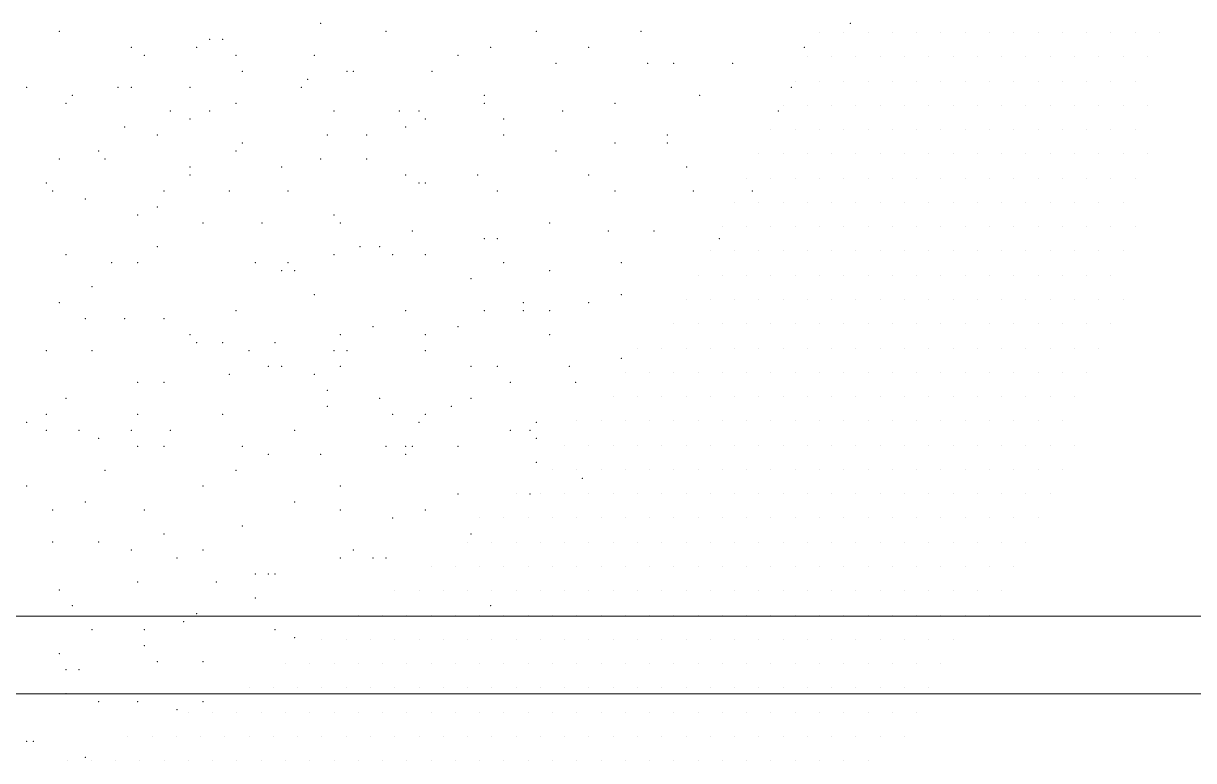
# Model space of a CAD drawing. Header units: metres. Extents: x 599 to 707, y 227 to 318.
# Drawn here: x 672.609 to 674.115, y 276.723 to 277.672 of the extents above; entities that cross this region are included whole.
import ezdxf

# ---------------------------------------------------------------- set-up
doc = ezdxf.new("R2010")
doc.units = ezdxf.units.M
doc.layers.add('banqueta', color=252, linetype='Continuous', lineweight=9)
doc.layers.add('vegetacion', color=74, linetype='Continuous', lineweight=0)

msp = doc.modelspace()

# ---------------------------------------------------------------- linework, layer by layer
at = {"layer": 'banqueta'}
for p, q in [((667.5606, 276.9088), (677.2256, 276.9088)), ((667.4867, 276.8088), (677.2256, 276.8088))]:
    msp.add_line(p, q, dxfattribs=at)
at = {"layer": 'vegetacion', "color": 0}
for p, q in [((673.6335, 277.6602), (673.6335, 277.6602)), ((673.6648, 277.6602), (673.6648, 277.6602)), ((673.696, 277.6602), (673.696, 277.6602)), ((673.7273, 277.6602), (673.7273, 277.6602)), ((673.7585, 277.6602), (673.7585, 277.6602)), ((673.7898, 277.6602), (673.7898, 277.6602)), ((673.821, 277.6602), (673.821, 277.6602)), ((673.8523, 277.6602), (673.8523, 277.6602)), ((673.8835, 277.6602), (673.8835, 277.6602)), ((673.9148, 277.6602), (673.9148, 277.6602)), ((673.946, 277.6602), (673.946, 277.6602)), ((673.9773, 277.6602), (673.9773, 277.6602)), ((674.0085, 277.6602), (674.0085, 277.6602)), ((674.0398, 277.6602), (674.0398, 277.6602)), ((674.071, 277.6602), (674.071, 277.6602)), ((673.6179, 277.629), (673.6179, 277.629)), ((673.6492, 277.629), (673.6492, 277.629)), ((673.6804, 277.629), (673.6804, 277.629)), ((673.7117, 277.629), (673.7117, 277.629)), ((673.7429, 277.629), (673.7429, 277.629)), ((673.7742, 277.629), (673.7742, 277.629)), ((673.8054, 277.629), (673.8054, 277.629)), ((673.8367, 277.629), (673.8367, 277.629)), ((673.8679, 277.629), (673.8679, 277.629)), ((673.8992, 277.629), (673.8992, 277.629)), ((673.9304, 277.629), (673.9304, 277.629)), ((673.9617, 277.629), (673.9617, 277.629)), ((673.9929, 277.629), (673.9929, 277.629)), ((674.0242, 277.629), (674.0242, 277.629)), ((674.0554, 277.629), (674.0554, 277.629)), ((673.6023, 277.5977), (673.6023, 277.5977)), ((673.6335, 277.5977), (673.6335, 277.5977)), ((673.6648, 277.5977), (673.6648, 277.5977)), ((673.696, 277.5977), (673.696, 277.5977)), ((673.7273, 277.5977), (673.7273, 277.5977)), ((673.7585, 277.5977), (673.7585, 277.5977)), ((673.7898, 277.5977), (673.7898, 277.5977)), ((673.821, 277.5977), (673.821, 277.5977)), ((673.8523, 277.5977), (673.8523, 277.5977)), ((673.8835, 277.5977), (673.8835, 277.5977)), ((673.9148, 277.5977), (673.9148, 277.5977)), ((673.946, 277.5977), (673.946, 277.5977)), ((673.9773, 277.5977), (673.9773, 277.5977)), ((674.0085, 277.5977), (674.0085, 277.5977)), ((674.0398, 277.5977), (674.0398, 277.5977)), ((673.5867, 277.5665), (673.5867, 277.5665)), ((673.6179, 277.5665), (673.6179, 277.5665)), ((673.6492, 277.5665), (673.6492, 277.5665)), ((673.6804, 277.5665), (673.6804, 277.5665)), ((673.7117, 277.5665), (673.7117, 277.5665)), ((673.7429, 277.5665), (673.7429, 277.5665)), ((673.7742, 277.5665), (673.7742, 277.5665)), ((673.8054, 277.5665), (673.8054, 277.5665)), ((673.8367, 277.5665), (673.8367, 277.5665)), ((673.8679, 277.5665), (673.8679, 277.5665)), ((673.8992, 277.5665), (673.8992, 277.5665)), ((673.9304, 277.5665), (673.9304, 277.5665)), ((673.9617, 277.5665), (673.9617, 277.5665)), ((673.9929, 277.5665), (673.9929, 277.5665)), ((674.0242, 277.5665), (674.0242, 277.5665)), ((674.0554, 277.5665), (674.0554, 277.5665)), ((673.571, 277.5352), (673.571, 277.5352)), ((673.6023, 277.5352), (673.6023, 277.5352)), ((673.6335, 277.5352), (673.6335, 277.5352)), ((673.6648, 277.5352), (673.6648, 277.5352)), ((673.696, 277.5352), (673.696, 277.5352)), ((673.7273, 277.5352), (673.7273, 277.5352)), ((673.7585, 277.5352), (673.7585, 277.5352)), ((673.7898, 277.5352), (673.7898, 277.5352)), ((673.821, 277.5352), (673.821, 277.5352)), ((673.8523, 277.5352), (673.8523, 277.5352)), ((673.8835, 277.5352), (673.8835, 277.5352)), ((673.9148, 277.5352), (673.9148, 277.5352)), ((673.946, 277.5352), (673.946, 277.5352)), ((673.9773, 277.5352), (673.9773, 277.5352)), ((674.0085, 277.5352), (674.0085, 277.5352)), ((674.0398, 277.5352), (674.0398, 277.5352)), ((673.5554, 277.504), (673.5554, 277.504)), ((673.5867, 277.504), (673.5867, 277.504)), ((673.6179, 277.504), (673.6179, 277.504)), ((673.6492, 277.504), (673.6492, 277.504)), ((673.6804, 277.504), (673.6804, 277.504)), ((673.7117, 277.504), (673.7117, 277.504)), ((673.7429, 277.504), (673.7429, 277.504)), ((673.7742, 277.504), (673.7742, 277.504)), ((673.8054, 277.504), (673.8054, 277.504)), ((673.8367, 277.504), (673.8367, 277.504)), ((673.8679, 277.504), (673.8679, 277.504)), ((673.8992, 277.504), (673.8992, 277.504)), ((673.9304, 277.504), (673.9304, 277.504)), ((673.9617, 277.504), (673.9617, 277.504)), ((673.9929, 277.504), (673.9929, 277.504)), ((674.0242, 277.504), (674.0242, 277.504)), ((674.0554, 277.504), (674.0554, 277.504)), ((673.5398, 277.4727), (673.5398, 277.4727)), ((673.571, 277.4727), (673.571, 277.4727)), ((673.6023, 277.4727), (673.6023, 277.4727)), ((673.6335, 277.4727), (673.6335, 277.4727)), ((673.6648, 277.4727), (673.6648, 277.4727)), ((673.696, 277.4727), (673.696, 277.4727)), ((673.7273, 277.4727), (673.7273, 277.4727)), ((673.7585, 277.4727), (673.7585, 277.4727)), ((673.7898, 277.4727), (673.7898, 277.4727)), ((673.821, 277.4727), (673.821, 277.4727)), ((673.8523, 277.4727), (673.8523, 277.4727)), ((673.8835, 277.4727), (673.8835, 277.4727)), ((673.9148, 277.4727), (673.9148, 277.4727)), ((673.946, 277.4727), (673.946, 277.4727)), ((673.9773, 277.4727), (673.9773, 277.4727)), ((674.0085, 277.4727), (674.0085, 277.4727)), ((674.0398, 277.4727), (674.0398, 277.4727)), ((673.5242, 277.4415), (673.5242, 277.4415)), ((673.5554, 277.4415), (673.5554, 277.4415)), ((673.5867, 277.4415), (673.5867, 277.4415)), ((673.6179, 277.4415), (673.6179, 277.4415)), ((673.6492, 277.4415), (673.6492, 277.4415)), ((673.6804, 277.4415), (673.6804, 277.4415)), ((673.7117, 277.4415), (673.7117, 277.4415)), ((673.7429, 277.4415), (673.7429, 277.4415)), ((673.7742, 277.4415), (673.7742, 277.4415)), ((673.8054, 277.4415), (673.8054, 277.4415)), ((673.8367, 277.4415), (673.8367, 277.4415)), ((673.8679, 277.4415), (673.8679, 277.4415)), ((673.8992, 277.4415), (673.8992, 277.4415)), ((673.9304, 277.4415), (673.9304, 277.4415)), ((673.9617, 277.4415), (673.9617, 277.4415)), ((673.9929, 277.4415), (673.9929, 277.4415)), ((674.0242, 277.4415), (674.0242, 277.4415)), ((673.5085, 277.4102), (673.5085, 277.4102)), ((673.5398, 277.4102), (673.5398, 277.4102)), ((673.571, 277.4102), (673.571, 277.4102)), ((673.6023, 277.4102), (673.6023, 277.4102)), ((673.6335, 277.4102), (673.6335, 277.4102)), ((673.6648, 277.4102), (673.6648, 277.4102)), ((673.696, 277.4102), (673.696, 277.4102)), ((673.7273, 277.4102), (673.7273, 277.4102)), ((673.7585, 277.4102), (673.7585, 277.4102)), ((673.7898, 277.4102), (673.7898, 277.4102)), ((673.821, 277.4102), (673.821, 277.4102)), ((673.8523, 277.4102), (673.8523, 277.4102)), ((673.8835, 277.4102), (673.8835, 277.4102)), ((673.9148, 277.4102), (673.9148, 277.4102)), ((673.946, 277.4102), (673.946, 277.4102)), ((673.9773, 277.4102), (673.9773, 277.4102)), ((674.0085, 277.4102), (674.0085, 277.4102)), ((674.0398, 277.4102), (674.0398, 277.4102)), ((673.4929, 277.379), (673.4929, 277.379)), ((673.5242, 277.379), (673.5242, 277.379)), ((673.5554, 277.379), (673.5554, 277.379)), ((673.5867, 277.379), (673.5867, 277.379)), ((673.6179, 277.379), (673.6179, 277.379)), ((673.6492, 277.379), (673.6492, 277.379)), ((673.6804, 277.379), (673.6804, 277.379)), ((673.7117, 277.379), (673.7117, 277.379)), ((673.7429, 277.379), (673.7429, 277.379)), ((673.7742, 277.379), (673.7742, 277.379)), ((673.8054, 277.379), (673.8054, 277.379)), ((673.8367, 277.379), (673.8367, 277.379)), ((673.8679, 277.379), (673.8679, 277.379)), ((673.8992, 277.379), (673.8992, 277.379)), ((673.9304, 277.379), (673.9304, 277.379)), ((673.9617, 277.379), (673.9617, 277.379)), ((673.9929, 277.379), (673.9929, 277.379)), ((674.0242, 277.379), (674.0242, 277.379)), ((673.4773, 277.3477), (673.4773, 277.3477)), ((673.5085, 277.3477), (673.5085, 277.3477)), ((673.5398, 277.3477), (673.5398, 277.3477)), ((673.571, 277.3477), (673.571, 277.3477)), ((673.6023, 277.3477), (673.6023, 277.3477)), ((673.6335, 277.3477), (673.6335, 277.3477)), ((673.6648, 277.3477), (673.6648, 277.3477)), ((673.696, 277.3477), (673.696, 277.3477)), ((673.7273, 277.3477), (673.7273, 277.3477)), ((673.7585, 277.3477), (673.7585, 277.3477)), ((673.7898, 277.3477), (673.7898, 277.3477)), ((673.821, 277.3477), (673.821, 277.3477)), ((673.8523, 277.3477), (673.8523, 277.3477)), ((673.8835, 277.3477), (673.8835, 277.3477)), ((673.9148, 277.3477), (673.9148, 277.3477)), ((673.946, 277.3477), (673.946, 277.3477)), ((673.9773, 277.3477), (673.9773, 277.3477)), ((674.0085, 277.3477), (674.0085, 277.3477)), ((673.4617, 277.3165), (673.4617, 277.3165)), ((673.4929, 277.3165), (673.4929, 277.3165)), ((673.5242, 277.3165), (673.5242, 277.3165)), ((673.5554, 277.3165), (673.5554, 277.3165)), ((673.5867, 277.3165), (673.5867, 277.3165)), ((673.6179, 277.3165), (673.6179, 277.3165)), ((673.6492, 277.3165), (673.6492, 277.3165)), ((673.6804, 277.3165), (673.6804, 277.3165)), ((673.7117, 277.3165), (673.7117, 277.3165)), ((673.7429, 277.3165), (673.7429, 277.3165)), ((673.7742, 277.3165), (673.7742, 277.3165)), ((673.8054, 277.3165), (673.8054, 277.3165)), ((673.8367, 277.3165), (673.8367, 277.3165)), ((673.8679, 277.3165), (673.8679, 277.3165)), ((673.8992, 277.3165), (673.8992, 277.3165)), ((673.9304, 277.3165), (673.9304, 277.3165)), ((673.9617, 277.3165), (673.9617, 277.3165)), ((673.9929, 277.3165), (673.9929, 277.3165)), ((674.0242, 277.3165), (674.0242, 277.3165)), ((673.446, 277.2852), (673.446, 277.2852)), ((673.4773, 277.2852), (673.4773, 277.2852)), ((673.5085, 277.2852), (673.5085, 277.2852)), ((673.5398, 277.2852), (673.5398, 277.2852)), ((673.571, 277.2852), (673.571, 277.2852)), ((673.6023, 277.2852), (673.6023, 277.2852)), ((673.6335, 277.2852), (673.6335, 277.2852)), ((673.6648, 277.2852), (673.6648, 277.2852)), ((673.696, 277.2852), (673.696, 277.2852)), ((673.7273, 277.2852), (673.7273, 277.2852)), ((673.7585, 277.2852), (673.7585, 277.2852)), ((673.7898, 277.2852), (673.7898, 277.2852)), ((673.821, 277.2852), (673.821, 277.2852)), ((673.8523, 277.2852), (673.8523, 277.2852)), ((673.8835, 277.2852), (673.8835, 277.2852)), ((673.9148, 277.2852), (673.9148, 277.2852)), ((673.946, 277.2852), (673.946, 277.2852)), ((673.9773, 277.2852), (673.9773, 277.2852)), ((674.0085, 277.2852), (674.0085, 277.2852)), ((673.3992, 277.254), (673.3992, 277.254)), ((673.4304, 277.254), (673.4304, 277.254)), ((673.4617, 277.254), (673.4617, 277.254)), ((673.4929, 277.254), (673.4929, 277.254)), ((673.5242, 277.254), (673.5242, 277.254)), ((673.5554, 277.254), (673.5554, 277.254)), ((673.5867, 277.254), (673.5867, 277.254)), ((673.6179, 277.254), (673.6179, 277.254)), ((673.6492, 277.254), (673.6492, 277.254)), ((673.6804, 277.254), (673.6804, 277.254)), ((673.7117, 277.254), (673.7117, 277.254)), ((673.7429, 277.254), (673.7429, 277.254)), ((673.7742, 277.254), (673.7742, 277.254)), ((673.8054, 277.254), (673.8054, 277.254)), ((673.8367, 277.254), (673.8367, 277.254)), ((673.8679, 277.254), (673.8679, 277.254)), ((673.8992, 277.254), (673.8992, 277.254)), ((673.9304, 277.254), (673.9304, 277.254)), ((673.9617, 277.254), (673.9617, 277.254)), ((673.9929, 277.254), (673.9929, 277.254)), ((673.3835, 277.2227), (673.3835, 277.2227)), ((673.4148, 277.2227), (673.4148, 277.2227)), ((673.446, 277.2227), (673.446, 277.2227)), ((673.4773, 277.2227), (673.4773, 277.2227)), ((673.5085, 277.2227), (673.5085, 277.2227)), ((673.5398, 277.2227), (673.5398, 277.2227)), ((673.571, 277.2227), (673.571, 277.2227)), ((673.6023, 277.2227), (673.6023, 277.2227)), ((673.6335, 277.2227), (673.6335, 277.2227)), ((673.6648, 277.2227), (673.6648, 277.2227)), ((673.696, 277.2227), (673.696, 277.2227)), ((673.7273, 277.2227), (673.7273, 277.2227)), ((673.7585, 277.2227), (673.7585, 277.2227)), ((673.7898, 277.2227), (673.7898, 277.2227)), ((673.821, 277.2227), (673.821, 277.2227)), ((673.8523, 277.2227), (673.8523, 277.2227)), ((673.8835, 277.2227), (673.8835, 277.2227)), ((673.9148, 277.2227), (673.9148, 277.2227)), ((673.946, 277.2227), (673.946, 277.2227)), ((673.9773, 277.2227), (673.9773, 277.2227)), ((673.3679, 277.1915), (673.3679, 277.1915)), ((673.3992, 277.1915), (673.3992, 277.1915)), ((673.4304, 277.1915), (673.4304, 277.1915)), ((673.4617, 277.1915), (673.4617, 277.1915)), ((673.4929, 277.1915), (673.4929, 277.1915)), ((673.5242, 277.1915), (673.5242, 277.1915)), ((673.5554, 277.1915), (673.5554, 277.1915)), ((673.5867, 277.1915), (673.5867, 277.1915)), ((673.6179, 277.1915), (673.6179, 277.1915)), ((673.6492, 277.1915), (673.6492, 277.1915)), ((673.6804, 277.1915), (673.6804, 277.1915)), ((673.7117, 277.1915), (673.7117, 277.1915)), ((673.7429, 277.1915), (673.7429, 277.1915)), ((673.7742, 277.1915), (673.7742, 277.1915)), ((673.8054, 277.1915), (673.8054, 277.1915)), ((673.8367, 277.1915), (673.8367, 277.1915)), ((673.8679, 277.1915), (673.8679, 277.1915)), ((673.8992, 277.1915), (673.8992, 277.1915)), ((673.9304, 277.1915), (673.9304, 277.1915)), ((673.9617, 277.1915), (673.9617, 277.1915)), ((673.321, 277.1602), (673.321, 277.1602)), ((673.3523, 277.1602), (673.3523, 277.1602)), ((673.3835, 277.1602), (673.3835, 277.1602)), ((673.4148, 277.1602), (673.4148, 277.1602)), ((673.446, 277.1602), (673.446, 277.1602)), ((673.4773, 277.1602), (673.4773, 277.1602)), ((673.5085, 277.1602), (673.5085, 277.1602)), ((673.5398, 277.1602), (673.5398, 277.1602)), ((673.571, 277.1602), (673.571, 277.1602)), ((673.6023, 277.1602), (673.6023, 277.1602)), ((673.6335, 277.1602), (673.6335, 277.1602)), ((673.6648, 277.1602), (673.6648, 277.1602)), ((673.696, 277.1602), (673.696, 277.1602)), ((673.7273, 277.1602), (673.7273, 277.1602)), ((673.7585, 277.1602), (673.7585, 277.1602)), ((673.7898, 277.1602), (673.7898, 277.1602)), ((673.821, 277.1602), (673.821, 277.1602)), ((673.8523, 277.1602), (673.8523, 277.1602)), ((673.8835, 277.1602), (673.8835, 277.1602)), ((673.9148, 277.1602), (673.9148, 277.1602)), ((673.946, 277.1602), (673.946, 277.1602)), ((673.3054, 277.129), (673.3054, 277.129)), ((673.3367, 277.129), (673.3367, 277.129)), ((673.3679, 277.129), (673.3679, 277.129)), ((673.3992, 277.129), (673.3992, 277.129)), ((673.4304, 277.129), (673.4304, 277.129)), ((673.4617, 277.129), (673.4617, 277.129)), ((673.4929, 277.129), (673.4929, 277.129)), ((673.5242, 277.129), (673.5242, 277.129)), ((673.5554, 277.129), (673.5554, 277.129)), ((673.5867, 277.129), (673.5867, 277.129)), ((673.6179, 277.129), (673.6179, 277.129)), ((673.6492, 277.129), (673.6492, 277.129)), ((673.6804, 277.129), (673.6804, 277.129)), ((673.7117, 277.129), (673.7117, 277.129)), ((673.7429, 277.129), (673.7429, 277.129)), ((673.7742, 277.129), (673.7742, 277.129)), ((673.8054, 277.129), (673.8054, 277.129)), ((673.8367, 277.129), (673.8367, 277.129)), ((673.8679, 277.129), (673.8679, 277.129)), ((673.8992, 277.129), (673.8992, 277.129)), ((673.9304, 277.129), (673.9304, 277.129)), ((673.9617, 277.129), (673.9617, 277.129)), ((673.2898, 277.0977), (673.2898, 277.0977)), ((673.321, 277.0977), (673.321, 277.0977)), ((673.3523, 277.0977), (673.3523, 277.0977)), ((673.3835, 277.0977), (673.3835, 277.0977)), ((673.4148, 277.0977), (673.4148, 277.0977)), ((673.446, 277.0977), (673.446, 277.0977)), ((673.4773, 277.0977), (673.4773, 277.0977)), ((673.5085, 277.0977), (673.5085, 277.0977)), ((673.5398, 277.0977), (673.5398, 277.0977)), ((673.571, 277.0977), (673.571, 277.0977)), ((673.6023, 277.0977), (673.6023, 277.0977)), ((673.6335, 277.0977), (673.6335, 277.0977)), ((673.6648, 277.0977), (673.6648, 277.0977)), ((673.696, 277.0977), (673.696, 277.0977)), ((673.7273, 277.0977), (673.7273, 277.0977)), ((673.7585, 277.0977), (673.7585, 277.0977)), ((673.7898, 277.0977), (673.7898, 277.0977)), ((673.821, 277.0977), (673.821, 277.0977)), ((673.8523, 277.0977), (673.8523, 277.0977)), ((673.8835, 277.0977), (673.8835, 277.0977)), ((673.9148, 277.0977), (673.9148, 277.0977)), ((673.946, 277.0977), (673.946, 277.0977)), ((673.2429, 277.0665), (673.2429, 277.0665)), ((673.2742, 277.0665), (673.2742, 277.0665)), ((673.3054, 277.0665), (673.3054, 277.0665)), ((673.3367, 277.0665), (673.3367, 277.0665)), ((673.3679, 277.0665), (673.3679, 277.0665)), ((673.3992, 277.0665), (673.3992, 277.0665)), ((673.4304, 277.0665), (673.4304, 277.0665)), ((673.4617, 277.0665), (673.4617, 277.0665)), ((673.4929, 277.0665), (673.4929, 277.0665)), ((673.5242, 277.0665), (673.5242, 277.0665)), ((673.5554, 277.0665), (673.5554, 277.0665)), ((673.5867, 277.0665), (673.5867, 277.0665)), ((673.6179, 277.0665), (673.6179, 277.0665)), ((673.6492, 277.0665), (673.6492, 277.0665)), ((673.6804, 277.0665), (673.6804, 277.0665)), ((673.7117, 277.0665), (673.7117, 277.0665)), ((673.7429, 277.0665), (673.7429, 277.0665)), ((673.7742, 277.0665), (673.7742, 277.0665)), ((673.8054, 277.0665), (673.8054, 277.0665)), ((673.8367, 277.0665), (673.8367, 277.0665)), ((673.8679, 277.0665), (673.8679, 277.0665)), ((673.8992, 277.0665), (673.8992, 277.0665)), ((673.9304, 277.0665), (673.9304, 277.0665)), ((673.196, 277.0352), (673.196, 277.0352)), ((673.2273, 277.0352), (673.2273, 277.0352)), ((673.2585, 277.0352), (673.2585, 277.0352)), ((673.2898, 277.0352), (673.2898, 277.0352)), ((673.321, 277.0352), (673.321, 277.0352)), ((673.3523, 277.0352), (673.3523, 277.0352)), ((673.3835, 277.0352), (673.3835, 277.0352)), ((673.4148, 277.0352), (673.4148, 277.0352)), ((673.446, 277.0352), (673.446, 277.0352)), ((673.4773, 277.0352), (673.4773, 277.0352)), ((673.5085, 277.0352), (673.5085, 277.0352)), ((673.5398, 277.0352), (673.5398, 277.0352)), ((673.571, 277.0352), (673.571, 277.0352)), ((673.6023, 277.0352), (673.6023, 277.0352)), ((673.6335, 277.0352), (673.6335, 277.0352)), ((673.6648, 277.0352), (673.6648, 277.0352)), ((673.696, 277.0352), (673.696, 277.0352)), ((673.7273, 277.0352), (673.7273, 277.0352)), ((673.7585, 277.0352), (673.7585, 277.0352)), ((673.7898, 277.0352), (673.7898, 277.0352)), ((673.821, 277.0352), (673.821, 277.0352)), ((673.8523, 277.0352), (673.8523, 277.0352)), ((673.8835, 277.0352), (673.8835, 277.0352)), ((673.9148, 277.0352), (673.9148, 277.0352)), ((673.1804, 277.004), (673.1804, 277.004)), ((673.2117, 277.004), (673.2117, 277.004)), ((673.2429, 277.004), (673.2429, 277.004)), ((673.2742, 277.004), (673.2742, 277.004)), ((673.3054, 277.004), (673.3054, 277.004)), ((673.3367, 277.004), (673.3367, 277.004)), ((673.3679, 277.004), (673.3679, 277.004)), ((673.3992, 277.004), (673.3992, 277.004)), ((673.4304, 277.004), (673.4304, 277.004)), ((673.4617, 277.004), (673.4617, 277.004)), ((673.4929, 277.004), (673.4929, 277.004)), ((673.5242, 277.004), (673.5242, 277.004)), ((673.5554, 277.004), (673.5554, 277.004)), ((673.5867, 277.004), (673.5867, 277.004)), ((673.6179, 277.004), (673.6179, 277.004)), ((673.6492, 277.004), (673.6492, 277.004)), ((673.6804, 277.004), (673.6804, 277.004)), ((673.7117, 277.004), (673.7117, 277.004)), ((673.7429, 277.004), (673.7429, 277.004)), ((673.7742, 277.004), (673.7742, 277.004)), ((673.8054, 277.004), (673.8054, 277.004)), ((673.8367, 277.004), (673.8367, 277.004)), ((673.8679, 277.004), (673.8679, 277.004)), ((673.8992, 277.004), (673.8992, 277.004)), ((673.1335, 276.9727), (673.1335, 276.9727)), ((673.1648, 276.9727), (673.1648, 276.9727)), ((673.196, 276.9727), (673.196, 276.9727)), ((673.2273, 276.9727), (673.2273, 276.9727)), ((673.2585, 276.9727), (673.2585, 276.9727)), ((673.2898, 276.9727), (673.2898, 276.9727)), ((673.321, 276.9727), (673.321, 276.9727)), ((673.3523, 276.9727), (673.3523, 276.9727)), ((673.3835, 276.9727), (673.3835, 276.9727)), ((673.4148, 276.9727), (673.4148, 276.9727)), ((673.446, 276.9727), (673.446, 276.9727)), ((673.4773, 276.9727), (673.4773, 276.9727)), ((673.5085, 276.9727), (673.5085, 276.9727)), ((673.5398, 276.9727), (673.5398, 276.9727)), ((673.571, 276.9727), (673.571, 276.9727)), ((673.6023, 276.9727), (673.6023, 276.9727)), ((673.6335, 276.9727), (673.6335, 276.9727)), ((673.6648, 276.9727), (673.6648, 276.9727)), ((673.696, 276.9727), (673.696, 276.9727)), ((673.7273, 276.9727), (673.7273, 276.9727)), ((673.7585, 276.9727), (673.7585, 276.9727)), ((673.7898, 276.9727), (673.7898, 276.9727)), ((673.821, 276.9727), (673.821, 276.9727)), ((673.8523, 276.9727), (673.8523, 276.9727)), ((673.8835, 276.9727), (673.8835, 276.9727)), ((673.0867, 276.9415), (673.0867, 276.9415)), ((673.1179, 276.9415), (673.1179, 276.9415)), ((673.1492, 276.9415), (673.1492, 276.9415)), ((673.1804, 276.9415), (673.1804, 276.9415)), ((673.2117, 276.9415), (673.2117, 276.9415)), ((673.2429, 276.9415), (673.2429, 276.9415)), ((673.2742, 276.9415), (673.2742, 276.9415)), ((673.3054, 276.9415), (673.3054, 276.9415)), ((673.3367, 276.9415), (673.3367, 276.9415)), ((673.3679, 276.9415), (673.3679, 276.9415)), ((673.3992, 276.9415), (673.3992, 276.9415)), ((673.4304, 276.9415), (673.4304, 276.9415)), ((673.4617, 276.9415), (673.4617, 276.9415)), ((673.4929, 276.9415), (673.4929, 276.9415)), ((673.5242, 276.9415), (673.5242, 276.9415)), ((673.5554, 276.9415), (673.5554, 276.9415)), ((673.5867, 276.9415), (673.5867, 276.9415)), ((673.6179, 276.9415), (673.6179, 276.9415)), ((673.6492, 276.9415), (673.6492, 276.9415)), ((673.6804, 276.9415), (673.6804, 276.9415)), ((673.7117, 276.9415), (673.7117, 276.9415)), ((673.7429, 276.9415), (673.7429, 276.9415)), ((673.7742, 276.9415), (673.7742, 276.9415)), ((673.8054, 276.9415), (673.8054, 276.9415)), ((673.8367, 276.9415), (673.8367, 276.9415)), ((673.8679, 276.9415), (673.8679, 276.9415)), ((673.0398, 276.9102), (673.0398, 276.9102)), ((673.071, 276.9102), (673.071, 276.9102)), ((673.1023, 276.9102), (673.1023, 276.9102)), ((673.1335, 276.9102), (673.1335, 276.9102)), ((673.1648, 276.9102), (673.1648, 276.9102)), ((673.196, 276.9102), (673.196, 276.9102)), ((673.2273, 276.9102), (673.2273, 276.9102)), ((673.2585, 276.9102), (673.2585, 276.9102)), ((673.2898, 276.9102), (673.2898, 276.9102)), ((673.321, 276.9102), (673.321, 276.9102)), ((673.3523, 276.9102), (673.3523, 276.9102)), ((673.3835, 276.9102), (673.3835, 276.9102)), ((673.4148, 276.9102), (673.4148, 276.9102)), ((673.446, 276.9102), (673.446, 276.9102)), ((673.4773, 276.9102), (673.4773, 276.9102)), ((673.5085, 276.9102), (673.5085, 276.9102)), ((673.5398, 276.9102), (673.5398, 276.9102)), ((673.571, 276.9102), (673.571, 276.9102)), ((673.6023, 276.9102), (673.6023, 276.9102)), ((673.6335, 276.9102), (673.6335, 276.9102)), ((673.6648, 276.9102), (673.6648, 276.9102)), ((673.696, 276.9102), (673.696, 276.9102)), ((673.7273, 276.9102), (673.7273, 276.9102)), ((673.7585, 276.9102), (673.7585, 276.9102)), ((673.7898, 276.9102), (673.7898, 276.9102)), ((673.821, 276.9102), (673.821, 276.9102)), ((673.8523, 276.9102), (673.8523, 276.9102)), ((672.9929, 276.879), (672.9929, 276.879)), ((673.0242, 276.879), (673.0242, 276.879)), ((673.0554, 276.879), (673.0554, 276.879)), ((673.0867, 276.879), (673.0867, 276.879)), ((673.1179, 276.879), (673.1179, 276.879)), ((673.1492, 276.879), (673.1492, 276.879)), ((673.1804, 276.879), (673.1804, 276.879)), ((673.2117, 276.879), (673.2117, 276.879)), ((673.2429, 276.879), (673.2429, 276.879)), ((673.2742, 276.879), (673.2742, 276.879)), ((673.3054, 276.879), (673.3054, 276.879)), ((673.3367, 276.879), (673.3367, 276.879)), ((673.3679, 276.879), (673.3679, 276.879)), ((673.3992, 276.879), (673.3992, 276.879)), ((673.4304, 276.879), (673.4304, 276.879)), ((673.4617, 276.879), (673.4617, 276.879)), ((673.4929, 276.879), (673.4929, 276.879)), ((673.5242, 276.879), (673.5242, 276.879)), ((673.5554, 276.879), (673.5554, 276.879)), ((673.5867, 276.879), (673.5867, 276.879)), ((673.6179, 276.879), (673.6179, 276.879)), ((673.6492, 276.879), (673.6492, 276.879)), ((673.6804, 276.879), (673.6804, 276.879)), ((673.7117, 276.879), (673.7117, 276.879)), ((673.7429, 276.879), (673.7429, 276.879)), ((673.7742, 276.879), (673.7742, 276.879)), ((673.8054, 276.879), (673.8054, 276.879)), ((672.946, 276.8477), (672.946, 276.8477)), ((672.9773, 276.8477), (672.9773, 276.8477)), ((673.0085, 276.8477), (673.0085, 276.8477)), ((673.0398, 276.8477), (673.0398, 276.8477)), ((673.071, 276.8477), (673.071, 276.8477)), ((673.1023, 276.8477), (673.1023, 276.8477)), ((673.1335, 276.8477), (673.1335, 276.8477)), ((673.1648, 276.8477), (673.1648, 276.8477)), ((673.196, 276.8477), (673.196, 276.8477)), ((673.2273, 276.8477), (673.2273, 276.8477)), ((673.2585, 276.8477), (673.2585, 276.8477)), ((673.2898, 276.8477), (673.2898, 276.8477)), ((673.321, 276.8477), (673.321, 276.8477)), ((673.3523, 276.8477), (673.3523, 276.8477)), ((673.3835, 276.8477), (673.3835, 276.8477)), ((673.4148, 276.8477), (673.4148, 276.8477)), ((673.446, 276.8477), (673.446, 276.8477)), ((673.4773, 276.8477), (673.4773, 276.8477)), ((673.5085, 276.8477), (673.5085, 276.8477)), ((673.5398, 276.8477), (673.5398, 276.8477)), ((673.571, 276.8477), (673.571, 276.8477)), ((673.6023, 276.8477), (673.6023, 276.8477)), ((673.6335, 276.8477), (673.6335, 276.8477)), ((673.6648, 276.8477), (673.6648, 276.8477)), ((673.696, 276.8477), (673.696, 276.8477)), ((673.7273, 276.8477), (673.7273, 276.8477)), ((673.7585, 276.8477), (673.7585, 276.8477)), ((673.7898, 276.8477), (673.7898, 276.8477)), ((672.8992, 276.8165), (672.8992, 276.8165)), ((672.9304, 276.8165), (672.9304, 276.8165)), ((672.9617, 276.8165), (672.9617, 276.8165)), ((672.9929, 276.8165), (672.9929, 276.8165)), ((673.0242, 276.8165), (673.0242, 276.8165)), ((673.0554, 276.8165), (673.0554, 276.8165)), ((673.0867, 276.8165), (673.0867, 276.8165)), ((673.1179, 276.8165), (673.1179, 276.8165)), ((673.1492, 276.8165), (673.1492, 276.8165)), ((673.1804, 276.8165), (673.1804, 276.8165)), ((673.2117, 276.8165), (673.2117, 276.8165)), ((673.2429, 276.8165), (673.2429, 276.8165)), ((673.2742, 276.8165), (673.2742, 276.8165)), ((673.3054, 276.8165), (673.3054, 276.8165)), ((673.3367, 276.8165), (673.3367, 276.8165)), ((673.3679, 276.8165), (673.3679, 276.8165)), ((673.3992, 276.8165), (673.3992, 276.8165)), ((673.4304, 276.8165), (673.4304, 276.8165)), ((673.4617, 276.8165), (673.4617, 276.8165)), ((673.4929, 276.8165), (673.4929, 276.8165)), ((673.5242, 276.8165), (673.5242, 276.8165)), ((673.5554, 276.8165), (673.5554, 276.8165)), ((673.5867, 276.8165), (673.5867, 276.8165)), ((673.6179, 276.8165), (673.6179, 276.8165)), ((673.6492, 276.8165), (673.6492, 276.8165)), ((673.6804, 276.8165), (673.6804, 276.8165)), ((673.7117, 276.8165), (673.7117, 276.8165)), ((673.7429, 276.8165), (673.7429, 276.8165)), ((673.7742, 276.8165), (673.7742, 276.8165)), ((672.821, 276.7852), (672.821, 276.7852)), ((672.8523, 276.7852), (672.8523, 276.7852)), ((672.8835, 276.7852), (672.8835, 276.7852)), ((672.9148, 276.7852), (672.9148, 276.7852)), ((672.946, 276.7852), (672.946, 276.7852)), ((672.9773, 276.7852), (672.9773, 276.7852)), ((673.0085, 276.7852), (673.0085, 276.7852)), ((673.0398, 276.7852), (673.0398, 276.7852)), ((673.071, 276.7852), (673.071, 276.7852)), ((673.1023, 276.7852), (673.1023, 276.7852)), ((673.1335, 276.7852), (673.1335, 276.7852)), ((673.1648, 276.7852), (673.1648, 276.7852)), ((673.196, 276.7852), (673.196, 276.7852)), ((673.2273, 276.7852), (673.2273, 276.7852)), ((673.2585, 276.7852), (673.2585, 276.7852)), ((673.2898, 276.7852), (673.2898, 276.7852)), ((673.321, 276.7852), (673.321, 276.7852)), ((673.3523, 276.7852), (673.3523, 276.7852)), ((673.3835, 276.7852), (673.3835, 276.7852)), ((673.4148, 276.7852), (673.4148, 276.7852)), ((673.446, 276.7852), (673.446, 276.7852)), ((673.4773, 276.7852), (673.4773, 276.7852)), ((673.5085, 276.7852), (673.5085, 276.7852)), ((673.5398, 276.7852), (673.5398, 276.7852)), ((673.571, 276.7852), (673.571, 276.7852)), ((673.6023, 276.7852), (673.6023, 276.7852)), ((673.6335, 276.7852), (673.6335, 276.7852)), ((673.6648, 276.7852), (673.6648, 276.7852)), ((673.696, 276.7852), (673.696, 276.7852)), ((673.7273, 276.7852), (673.7273, 276.7852)), ((673.7585, 276.7852), (673.7585, 276.7852)), ((672.7429, 276.754), (672.7429, 276.754)), ((672.7742, 276.754), (672.7742, 276.754)), ((672.8054, 276.754), (672.8054, 276.754)), ((672.8367, 276.754), (672.8367, 276.754)), ((672.8679, 276.754), (672.8679, 276.754)), ((672.8992, 276.754), (672.8992, 276.754)), ((672.9304, 276.754), (672.9304, 276.754)), ((672.9617, 276.754), (672.9617, 276.754)), ((672.9929, 276.754), (672.9929, 276.754)), ((673.0242, 276.754), (673.0242, 276.754)), ((673.0554, 276.754), (673.0554, 276.754)), ((673.0867, 276.754), (673.0867, 276.754)), ((673.1179, 276.754), (673.1179, 276.754)), ((673.1492, 276.754), (673.1492, 276.754)), ((673.1804, 276.754), (673.1804, 276.754)), ((673.2117, 276.754), (673.2117, 276.754)), ((673.2429, 276.754), (673.2429, 276.754)), ((673.2742, 276.754), (673.2742, 276.754)), ((673.3054, 276.754), (673.3054, 276.754)), ((673.3367, 276.754), (673.3367, 276.754)), ((673.3679, 276.754), (673.3679, 276.754)), ((673.3992, 276.754), (673.3992, 276.754)), ((673.4304, 276.754), (673.4304, 276.754)), ((673.4617, 276.754), (673.4617, 276.754)), ((673.4929, 276.754), (673.4929, 276.754)), ((673.5242, 276.754), (673.5242, 276.754)), ((673.5554, 276.754), (673.5554, 276.754)), ((673.5867, 276.754), (673.5867, 276.754)), ((673.6179, 276.754), (673.6179, 276.754)), ((673.6492, 276.754), (673.6492, 276.754)), ((673.6804, 276.754), (673.6804, 276.754)), ((673.7117, 276.754), (673.7117, 276.754)), ((673.7429, 276.754), (673.7429, 276.754)), ((672.6648, 276.7227), (672.6648, 276.7227)), ((672.696, 276.7227), (672.696, 276.7227)), ((672.7273, 276.7227), (672.7273, 276.7227)), ((672.7585, 276.7227), (672.7585, 276.7227)), ((672.7898, 276.7227), (672.7898, 276.7227)), ((672.821, 276.7227), (672.821, 276.7227)), ((672.8523, 276.7227), (672.8523, 276.7227)), ((672.8835, 276.7227), (672.8835, 276.7227)), ((672.9148, 276.7227), (672.9148, 276.7227)), ((672.946, 276.7227), (672.946, 276.7227)), ((672.9773, 276.7227), (672.9773, 276.7227)), ((673.0085, 276.7227), (673.0085, 276.7227)), ((673.0398, 276.7227), (673.0398, 276.7227)), ((673.071, 276.7227), (673.071, 276.7227)), ((673.1023, 276.7227), (673.1023, 276.7227)), ((673.1335, 276.7227), (673.1335, 276.7227)), ((673.1648, 276.7227), (673.1648, 276.7227)), ((673.196, 276.7227), (673.196, 276.7227)), ((673.2273, 276.7227), (673.2273, 276.7227)), ((673.2585, 276.7227), (673.2585, 276.7227)), ((673.2898, 276.7227), (673.2898, 276.7227)), ((673.321, 276.7227), (673.321, 276.7227)), ((673.3523, 276.7227), (673.3523, 276.7227)), ((673.3835, 276.7227), (673.3835, 276.7227)), ((673.4148, 276.7227), (673.4148, 276.7227)), ((673.446, 276.7227), (673.446, 276.7227)), ((673.4773, 276.7227), (673.4773, 276.7227)), ((673.5085, 276.7227), (673.5085, 276.7227)), ((673.5398, 276.7227), (673.5398, 276.7227)), ((673.571, 276.7227), (673.571, 276.7227)), ((673.6023, 276.7227), (673.6023, 276.7227)), ((673.6335, 276.7227), (673.6335, 276.7227)), ((673.6648, 276.7227), (673.6648, 276.7227)), ((673.696, 276.7227), (673.696, 276.7227))]:
    msp.add_line(p, q, dxfattribs=at)
at = {"layer": 'vegetacion'}
for p in [(672.9914, 277.6721), (673.673, 277.6721), (672.6549, 277.6618), (672.8484, 277.6515), (672.8652, 277.6515), (673.0756, 277.6618), (673.2691, 277.6618), (673.4037, 277.6618), (672.7474, 277.6412), (672.8316, 277.6412), (673.2102, 277.6412), (673.3364, 277.6412), (673.6141, 277.6412), (672.7643, 277.631), (672.8821, 277.631), (672.983, 277.631), (673.1681, 277.631), (673.2943, 277.6207), (673.4121, 277.6207), (673.4458, 277.6207), (673.5215, 277.6207), (672.8905, 277.6104), (673.0251, 277.6104), (673.0335, 277.6104), (673.1345, 277.6104), (672.6128, 277.5899), (672.7306, 277.5899), (672.7474, 277.5899), (672.8232, 277.5899), (672.9662, 277.5899), (672.9746, 277.6001), (673.5972, 277.5899), (672.6717, 277.5796), (673.2018, 277.5796), (673.4794, 277.5796), (672.6633, 277.5693), (672.7979, 277.5591), (672.8484, 277.5591), (672.8821, 277.5693), (673.0083, 277.5591), (673.0924, 277.5591), (673.1177, 277.5591), (673.2018, 277.5693), (673.3028, 277.5591), (673.3701, 277.5693), (673.5804, 277.5591), (672.8232, 277.5488), (673.1261, 277.5488), (673.227, 277.5488), (672.739, 277.5385), (673.1008, 277.5385), (672.7811, 277.5282), (672.8905, 277.518), (672.9999, 277.5282), (673.0503, 277.5282), (673.227, 277.5282), (673.3701, 277.518), (673.4374, 277.5282), (673.4374, 277.518), (672.7054, 277.5077), (672.8821, 277.5077), (673.2943, 277.5077), (672.6549, 277.4974), (672.7138, 277.4974), (672.8232, 277.4871), (672.941, 277.4871), (672.9914, 277.4974), (673.0503, 277.4974), (673.4626, 277.4871), (672.8232, 277.4769), (673.1008, 277.4769), (673.1934, 277.4769), (673.3364, 277.4769), (672.6381, 277.4666), (672.6465, 277.4563), (672.7895, 277.4563), (672.8737, 277.4563), (672.9494, 277.4563), (673.1177, 277.4666), (673.1261, 277.4666), (673.2186, 277.4563), (673.3701, 277.4563), (673.471, 277.4563), (673.5468, 277.4563), (672.6885, 277.446), (672.7559, 277.4255), (672.7811, 277.4358), (673.0083, 277.4255), (672.84, 277.4152), (672.9157, 277.4152), (673.0167, 277.4152), (673.2859, 277.4152), (673.1092, 277.4049), (673.2018, 277.3947), (673.2186, 277.3947), (673.3617, 277.4049), (673.4205, 277.4049), (673.5047, 277.3947), (672.7811, 277.3844), (673.0419, 277.3844), (673.0672, 277.3844), (672.6633, 277.3741), (672.7222, 277.3638), (672.7559, 277.3638), (672.9073, 277.3638), (672.9494, 277.3638), (673.0083, 277.3741), (673.084, 277.3741), (673.1261, 277.3741), (673.227, 277.3638), (673.3785, 277.3638), (673.3785, 277.3638), (672.941, 277.3536), (672.9578, 277.3536), (673.2859, 277.3536), (672.697, 277.333), (673.185, 277.3433), (672.983, 277.3228), (673.3785, 277.3228), (672.6549, 277.3125), (673.2523, 277.3125), (673.3364, 277.3125), (672.6885, 277.2919), (672.739, 277.2919), (672.7895, 277.2919), (672.8821, 277.3022), (673.1008, 277.3022), (673.2018, 277.3022), (673.2523, 277.3022), (673.2859, 277.3022), (673.0588, 277.2817), (673.1681, 277.2817), (672.8232, 277.2714), (672.8316, 277.2611), (672.8652, 277.2611), (672.9325, 277.2611), (673.0167, 277.2714), (673.1261, 277.2714), (673.2859, 277.2714), (672.6381, 277.2508), (672.6381, 277.2508), (672.697, 277.2508), (672.8989, 277.2508), (673.0083, 277.2508), (673.0251, 277.2508), (673.1261, 277.2508), (672.9241, 277.2303), (672.9241, 277.2303), (672.941, 277.2303), (673.0167, 277.2303), (673.185, 277.2303), (673.2186, 277.2303), (673.3112, 277.2303), (673.3785, 277.2406), (672.8737, 277.22), (672.983, 277.22), (672.7559, 277.2097), (672.7895, 277.2097), (672.9999, 277.1995), (673.2354, 277.2097), (673.3196, 277.2097), (672.6633, 277.1892), (673.0672, 277.1892), (673.185, 277.1892), (672.6381, 277.1686), (672.7559, 277.1686), (672.8652, 277.1686), (672.9999, 277.1789), (673.084, 277.1686), (673.1261, 277.1686), (673.1597, 277.1789), (672.6128, 277.1584), (673.1177, 277.1584), (673.2691, 277.1584), (672.6381, 277.1481), (672.6801, 277.1481), (672.7054, 277.1378), (672.7474, 277.1481), (672.7979, 277.1481), (672.9578, 277.1481), (673.2354, 277.1481), (673.2607, 277.1481), (673.2691, 277.1378), (672.7559, 277.1275), (672.7895, 277.1275), (672.8905, 277.1275), (673.0756, 277.1275), (673.1008, 277.1275), (673.1092, 277.1275), (673.1092, 277.1275), (673.1681, 277.1275), (672.9241, 277.1173), (672.9914, 277.1173), (673.1008, 277.1173), (672.7138, 277.0967), (672.8821, 277.0967), (673.2691, 277.107), (673.328, 277.0864), (672.6128, 277.0762), (672.84, 277.0762), (672.84, 277.0762), (673.0167, 277.0762), (673.1681, 277.0659), (673.2607, 277.0659), (672.6885, 277.0556), (672.9578, 277.0556), (672.9578, 277.0556), (672.6465, 277.0454), (672.7643, 277.0454), (673.0167, 277.0454), (673.084, 277.0351), (673.1261, 277.0454), (672.8905, 277.0248), (672.6465, 277.0043), (672.7054, 277.0043), (672.7895, 277.0145), (673.185, 277.0145), (672.7474, 276.994), (672.84, 276.994), (673.0335, 276.994), (672.8063, 276.9837), (673.0167, 276.9837), (673.0588, 276.9837), (673.0756, 276.9837), (672.9073, 276.9632), (672.9241, 276.9632), (672.9325, 276.9632), (672.6549, 276.9426), (672.7559, 276.9529), (672.8568, 276.9529), (672.9073, 276.9323), (672.6717, 276.9221), (672.8316, 276.9118), (673.2102, 276.9221), (672.8148, 276.9015), (672.697, 276.8912), (672.7643, 276.8912), (672.9325, 276.8912), (672.7643, 276.8707), (672.9578, 276.881), (672.6549, 276.8604), (672.6633, 276.8399), (672.6801, 276.8399), (672.7811, 276.8501), (672.84, 276.8501), (672.6633, 276.8091), (672.7054, 276.7988), (672.7559, 276.7988), (672.84, 276.7988), (672.8063, 276.7885), (672.6128, 276.7474), (672.6212, 276.7474), (672.6885, 276.7269)]:
    msp.add_point(p, dxfattribs=at)

doc.saveas('drawing.dxf')
